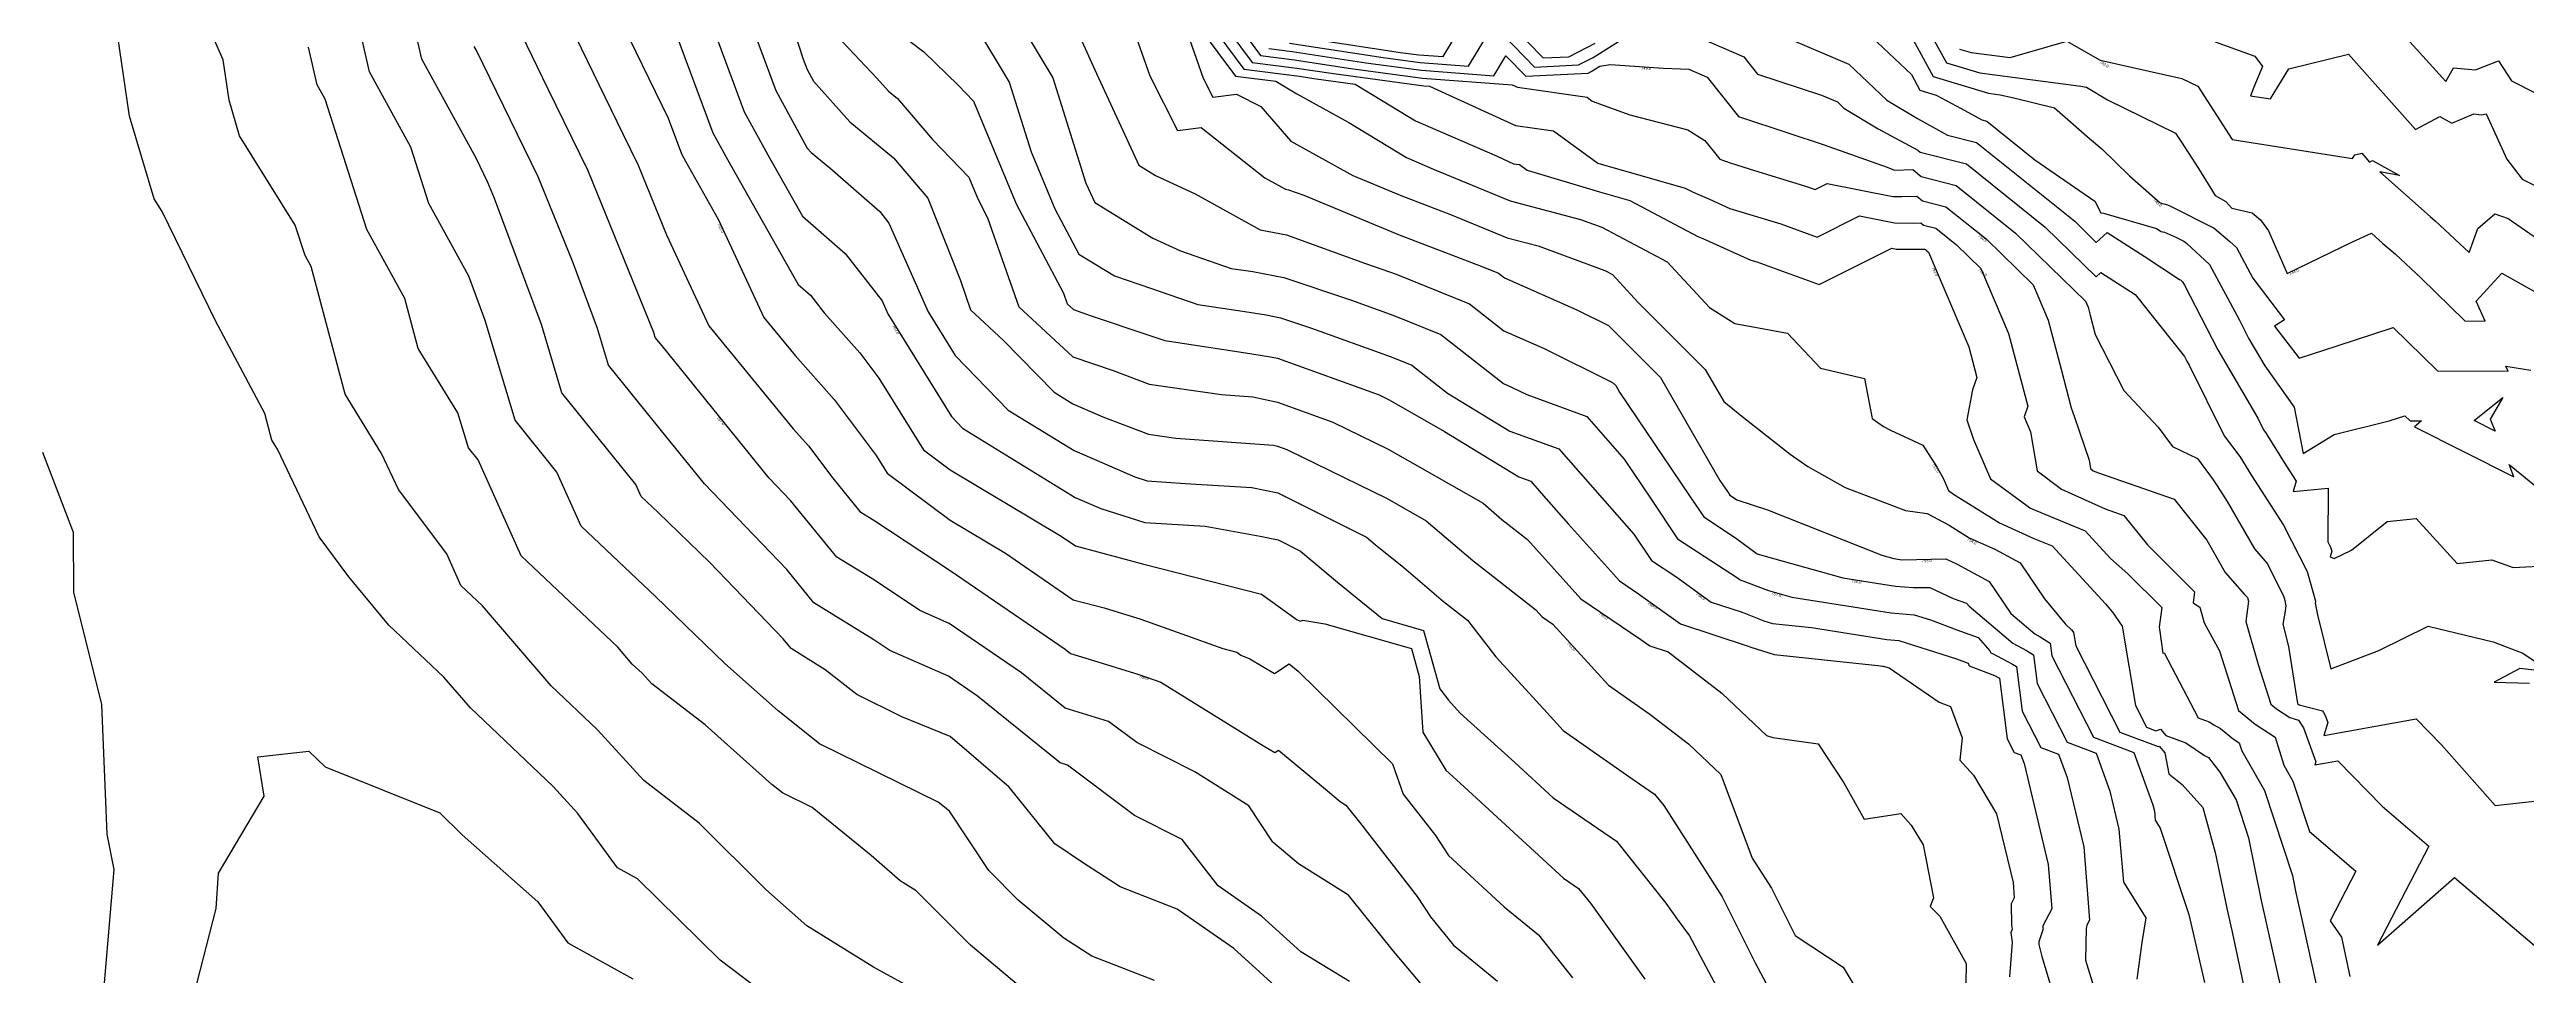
# Model space of a CAD drawing. Extents: x 1684434 to 1702565, y 997334 to 1000228.
# Drawn here: x 1699718.4 to 1700144.9, y 999653.2 to 999812.7 of the extents above; entities that cross this region are included whole.
import ezdxf

# ---------------------------------------------------------------- set-up
doc = ezdxf.new("R2010")
doc.units = 0
doc.layers.add('Default', color=7, linetype='Continuous')

msp = doc.modelspace()

# ---------------------------------------------------------------- linework, layer by layer
at = {"layer": 'Default'}
for points in [[(1699841.24, 999650.29), (1699833.88, 999655.84), (1699819.64, 999669.88), (1699816.22, 999671.78), (1699809.35, 999681.13), (1699805.13, 999685.75), (1699790.86, 999699.3), (1699786.29, 999704.62), (1699776.83, 999713.54), (1699769.96, 999721.88), (1699764.8, 999728.78), (1699757.67, 999743.87), (1699756.7, 999745.45), (1699755.48, 999750.03), (1699746.98, 999765.98), (1699737.77, 999784.81), (1699736.41, 999786.98), (1699732.19, 999801.25), (1699729.8, 999817.3), (1699728.76, 999819.66), (1699727.03, 999825.02), (1699714.14, 999837.27)], [(1699908.66, 999652.32), (1699897.9, 999656.51), (1699893.09, 999659.61), (1699885.22, 999666.18), (1699880.14, 999671.28), (1699873.35, 999681.51), (1699871.44, 999683.07), (1699850.99, 999693.14), (1699843.84, 999698.82), (1699834.69, 999706.97), (1699822.77, 999718.49), (1699809.94, 999730.61), (1699805.76, 999739.93), (1699798.56, 999748.85), (1699793.43, 999766.02), (1699790.58, 999773.71), (1699783.71, 999786.2), (1699780.6, 999795.9), (1699773.5, 999808.87), (1699767.98, 999833.09)], [(1700034.76, 999829.22), (1700045.05, 999810.45), (1700050.8, 999808.71), (1700068.21, 999806.44), (1700069.16, 999806.23), (1700072.79, 999804.07), (1700084.52, 999798.3), (1700085.51, 999796.76), (1700088.46, 999792.23), (1700091.31, 999787.57), (1700093.18, 999786.57), (1700094.21, 999785.38), (1700097.68, 999784.59), (1700099.12, 999783.36), (1700100.54, 999781.47), (1700103.75, 999774.13), (1700114.96, 999779.59), (1700118.23, 999781.07), (1700120.18, 999779.33), (1700122.38, 999777.47), (1700126.82, 999773.32), (1700134.33, 999765.96), (1700137.8, 999765.95), (1700136.26, 999769.4), (1700140.68, 999774.2), (1700153.76, 999766.87)], [(1699868.06, 999650.37), (1699860.3, 999654.63), (1699848.83, 999661.76), (1699841.72, 999668), (1699830.26, 999679.47), (1699820.74, 999686.79), (1699812.78, 999695.51), (1699804.8, 999703.08), (1699792.98, 999716.87), (1699789.24, 999720.41), (1699786.79, 999725.86), (1699778.51, 999736.94), (1699775.57, 999743.16), (1699769.29, 999753.33), (1699763.46, 999775.33), (1699762.39, 999777.27), (1699760.72, 999782.47), (1699751.13, 999797.87), (1699749.31, 999804.03), (1699748.27, 999810.96), (1699741.95, 999825.36)], [(1699842.91, 999827.38), (1699848.19, 999811.07), (1699848.86, 999809.27), (1699849.97, 999807.25), (1699856.19, 999800.27), (1699863.73, 999794.07), (1699869.63, 999787.14), (1699875.24, 999772.93), (1699877.01, 999767.88), (1699882.69, 999762.61), (1699891.38, 999753.7), (1699894.61, 999751.71), (1699899.75, 999749.47), (1699907.65, 999746.44), (1699912.34, 999745.78), (1699929.15, 999744.54), (1699929.86, 999744.38), (1699931.45, 999743.81), (1699948.77, 999735.38), (1699955.48, 999731.56), (1699963.49, 999724.7), (1699974.34, 999716.2), (1699975.41, 999715.01), (1699977.28, 999713.74), (1699986.84, 999703.25), (1699993.97, 999698.25), (1700000.63, 999693.11), (1700006.18, 999687.84), (1700011.61, 999673.39), (1700014.91, 999668.23), (1700019.01, 999660.07), (1700027.27, 999654.63), (1700031.43, 999647.76)], [(1699890.85, 999825.98), (1699898.66, 999808.61), (1699905.97, 999792.78), (1699908.83, 999791.02), (1699915.65, 999787.88), (1699926.85, 999781.67), (1699931.42, 999780.78), (1699945.03, 999775.84), (1699949.17, 999774.45), (1699950.32, 999774.04), (1699962.93, 999768.9), (1699968.83, 999764.29), (1699975.78, 999761.23), (1699987.55, 999755.39), (1699988.12, 999754.83), (1699988.76, 999753.72), (1700000.83, 999735.84), (1700003.25, 999732.2), (1700008.74, 999728.63), (1700012.48, 999725.87), (1700013.05, 999725.65), (1700027.21, 999721.71), (1700036.29, 999720.27), (1700039.36, 999720.02), (1700042.18, 999720.07), (1700046.24, 999718.18), (1700048.53, 999717.35), (1700048.99, 999716.84), (1700056.48, 999710.44), (1700058.82, 999709.2), (1700060.02, 999708.43), (1700060.66, 999703.5), (1700065.84, 999693.38), (1700070.83, 999691.49), (1700073.21, 999684.97), (1700074.77, 999678.44), (1700075.52, 999669.27), (1700079.38, 999663.13), (1700078.7, 999658.88), (1700077.82, 999652.58)], [(1699931.27, 999649.7), (1699922.31, 999657.85), (1699912.56, 999664.66), (1699902.78, 999668.47), (1699896.28, 999672.66), (1699891.51, 999675.88), (1699883.65, 999685.66), (1699873.46, 999694.37), (1699865.16, 999697.77), (1699857.39, 999701.59), (1699851.99, 999705.88), (1699846.09, 999709.53), (1699844.72, 999711.2), (1699832.08, 999724.38), (1699823.19, 999732.96), (1699820.29, 999735.71), (1699819.34, 999737.82), (1699806.6, 999753.61), (1699803.1, 999765.34), (1699795.03, 999787.05), (1699793.89, 999789.84), (1699791.85, 999794.03), (1699782.51, 999811.07), (1699779.71, 999823.39)], [(1699824.19, 999821.04), (1699832.62, 999798.39), (1699835.12, 999793.8), (1699847.3, 999772.25), (1699849.42, 999770.4), (1699851.79, 999767.36), (1699857.93, 999760.48), (1699861.2, 999756.1), (1699868.92, 999743.75), (1699873.51, 999740.32), (1699892.63, 999728.88), (1699895.08, 999727.2), (1699906.59, 999724.13), (1699927.13, 999718.89), (1699933.24, 999714.46), (1699933.79, 999714.22), (1699934.21, 999714.41), (1699937.98, 999713.79), (1699952.92, 999709.53), (1699954.23, 999704.74), (1699954.91, 999695.11), (1699958.87, 999688.58), (1699962.03, 999685.72), (1699979.11, 999669.99), (1699981.71, 999668.2), (1699983.73, 999665.66), (1699993.14, 999652.59)], [(1699884.13, 999819.56), (1699891.16, 999807.84), (1699896.87, 999789.71), (1699898.41, 999786.38), (1699908.41, 999780.23), (1699913.18, 999778.03), (1699921.86, 999775.03), (1699924.43, 999774.65), (1699925.6, 999774.46), (1699930.95, 999773.45), (1699942.44, 999769.6), (1699949.89, 999766.92), (1699957.96, 999763.63), (1699968.75, 999755.2), (1699970.17, 999754.57), (1699972.79, 999753.27), (1699983.1, 999749.53), (1699989.55, 999742.17), (1699994.2, 999735.29), (1699998.75, 999728.44), (1700009.09, 999721.72), (1700009.53, 999721.39), (1700014.4, 999719.52), (1700018.44, 999718.39), (1700035.55, 999715.68), (1700039.48, 999715.36), (1700042.33, 999714.46), (1700046.82, 999712.77), (1700050.49, 999711.44), (1700052.55, 999709.12), (1700052.69, 999708.78), (1700052.96, 999708.68), (1700056.43, 999706.85), (1700057.1, 999706.42), (1700058.1, 999698.74), (1700061.29, 999692.51), (1700064.36, 999691.35), (1700065.83, 999687.34), (1700068.69, 999675.37), (1700069.71, 999662.76), (1700069.25, 999661.89), (1700069.09, 999661.29), (1700069.01, 999655.85), (1700070.58, 999650.6)], [(1699913.67, 999820.16), (1699922.6, 999808.16), (1699929.56, 999807.27), (1699933.2, 999805.11), (1699942.12, 999800.15), (1699952.08, 999794.11), (1699956.84, 999792.03), (1699969.95, 999786.66), (1699982.05, 999783.47), (1699985.7, 999782.12), (1699996.95, 999776.15), (1700004.24, 999768.28), (1700008.59, 999765.55), (1700017.69, 999763.88), (1700023.36, 999757.86), (1700030.95, 999756.03), (1700032.27, 999749.17), (1700034.2, 999747.8), (1700035.41, 999747.13), (1700041.01, 999744.58), (1700043.43, 999740.73), (1700044.54, 999738.79), (1700045.43, 999736.74), (1700046.29, 999736.1), (1700054.21, 999731.16), (1700060.1, 999728.51), (1700063.26, 999727.21), (1700072.44, 999717.25), (1700073.6, 999715.86), (1700073.67, 999715.79), (1700075.31, 999713.36), (1700077.59, 999699.7), (1700079.49, 999695.97), (1700081.13, 999695.36), (1700081.93, 999695.62), (1700082.83, 999694.57), (1700086.28, 999693.27), (1700089.52, 999691.11), (1700090.16, 999690.76), (1700092.15, 999688.26), (1700094.92, 999683.44), (1700097.06, 999676.93), (1700099.28, 999666.11), (1700103.58, 999646.86)], [(1699916.57, 999819.39), (1699924.05, 999809.34), (1699933.62, 999808.11), (1699936.11, 999807.73), (1699943.23, 999806.78), (1699953.62, 999800.47), (1699967.68, 999794.34), (1699970.47, 999793.06), (1699971.56, 999792.9), (1699972.84, 999791.97), (1699985.3, 999788.22), (1699990.54, 999786.73), (1700002.27, 999780.51), (1700003.08, 999780.17), (1700011.39, 999776.45), (1700012.42, 999776.14), (1700023.16, 999772.23), (1700035.66, 999778.48), (1700036.37, 999778.34), (1700041.21, 999778.31), (1700041.29, 999778.31), (1700041.33, 999778.28), (1700041.46, 999778.25), (1700041.68, 999778.07), (1700041.94, 999777.82), (1700048.89, 999761.53), (1700050.29, 999756.23), (1700049.57, 999754.1), (1700048.54, 999748.94), (1700049.73, 999745.56), (1700052.67, 999738.78), (1700058.87, 999734.18), (1700059.44, 999733.75), (1700060.32, 999733.35), (1700068.95, 999729.8), (1700073.33, 999725.06), (1700076.3, 999722.42), (1700082.14, 999716.58), (1700081.71, 999713.19), (1700081.73, 999712.85), (1700082.29, 999708.73), (1700082.52, 999708.8), (1700088.41, 999697.62), (1700090.28, 999696.92), (1700091.09, 999696.38), (1700092.25, 999695.74), (1700094.49, 999693.91), (1700095.48, 999693.26), (1700095.9, 999691.88), (1700099.8, 999685.07), (1700104.63, 999670.43), (1700105.18, 999667.72), (1700106.5, 999661.82), (1700109.33, 999648.76)], [(1699931.52, 999815.22), (1699951.02, 999812.24), (1699954.21, 999811.81), (1699958.37, 999811.5), (1699964.9, 999822.33), (1699975.62, 999811.28), (1699980.05, 999811.49), (1699984.56, 999813.82)], [(1700119.22, 999820.24), (1700131.07, 999807.22), (1700132.37, 999809.6), (1700136.19, 999809.25), (1700140.1, 999810.78), (1700142.37, 999807.35), (1700146.56, 999805.18)], [(1699960.03, 999645.3), (1699949.84, 999657.39), (1699945.34, 999662.94), (1699942.09, 999667.04), (1699933.5, 999672.43), (1699929.06, 999676.16), (1699924.93, 999682.43), (1699915.62, 999688.28), (1699905.65, 999693.32), (1699900.74, 999696.99), (1699893.32, 999699.25), (1699885.75, 999705.37), (1699873.33, 999713.87), (1699868.29, 999716.1), (1699860.45, 999721.29), (1699853.98, 999725.28), (1699846.02, 999735.05), (1699842.31, 999738.91), (1699823.87, 999761.66), (1699822.68, 999763.14), (1699822.43, 999763.97), (1699821.85, 999765.53), (1699811.15, 999791.8), (1699804.26, 999805.92), (1699799.71, 999815.24)], [(1699807.85, 999817.2), (1699817.12, 999798.23), (1699819.78, 999792.79), (1699824.65, 999780.83), (1699831.92, 999765.12), (1699846.47, 999747.4), (1699849.1, 999744.45), (1699853.27, 999738.88), (1699857.93, 999733.16), (1699860.53, 999731.55), (1699873.46, 999723), (1699893.32, 999709.4), (1699894.21, 999708.68), (1699898.18, 999707.47), (1699906, 999705.07), (1699909.77, 999703.72), (1699927.42, 999692.76), (1699929.38, 999691.6), (1699930.02, 999692.01), (1699938.13, 999685.3), (1699940.65, 999683.18), (1699941.65, 999682.55), (1699943.99, 999679.6), (1699953.92, 999666.83), (1699956.23, 999663.33), (1699960.16, 999658.44), (1699967.73, 999652.22)], [(1699816, 999819.17), (1699824.92, 999800.91), (1699827.21, 999794.76), (1699827.89, 999793.51), (1699833.6, 999783.39), (1699841.38, 999766.59), (1699846.79, 999760), (1699853.52, 999752.46), (1699860.74, 999742.8), (1699862.64, 999739.77), (1699873.48, 999731.66), (1699883.04, 999725.94), (1699894.68, 999717.95), (1699900.02, 999716.53), (1699906.3, 999714.6), (1699920.42, 999709.54), (1699922.83, 999708.92), (1699923.55, 999708.4), (1699925.08, 999707.73), (1699929.34, 999705.21), (1699931.88, 999706.89), (1699933.39, 999705.64), (1699949.65, 999689.69), (1699951.51, 999684.44), (1699957.05, 999677.33), (1699959.31, 999673.9), (1699968.88, 999665.06), (1699974.81, 999660.19), (1699980.64, 999652.81)], [(1699832.16, 999817.8), (1699838.03, 999802.02), (1699842.36, 999794.09), (1699848.05, 999784.01), (1699855.4, 999777.6), (1699861.78, 999769.42), (1699862.77, 999767.19), (1699873.69, 999749.48), (1699875.63, 999747.5), (1699895.04, 999735.58), (1699899.45, 999733.65), (1699907.01, 999731.27), (1699917.41, 999730.59), (1699926.86, 999728.89), (1699929.98, 999728.24), (1699933.8, 999726.33), (1699940.18, 999720.94), (1699947.91, 999714.69), (1699955.01, 999712.66), (1699957.79, 999702.59), (1699959.28, 999700.66), (1699961.33, 999698.42), (1699970.72, 999689.9), (1699977.33, 999683.81), (1699988.26, 999676.33), (1699996.73, 999665.66), (1699998.71, 999662.91), (1700000.83, 999660.03), (1700010.15, 999642.48)], [(1699854.03, 999815.01), (1699860.88, 999807.78), (1699862.86, 999805.57), (1699864.41, 999804.29), (1699870.43, 999797.22), (1699876.68, 999790.71), (1699878.23, 999786.98), (1699879.94, 999783.73), (1699885.31, 999768.41), (1699894.59, 999759.81), (1699901.55, 999757.44), (1699907.74, 999755.07), (1699920.24, 999753.29), (1699925.59, 999752.9), (1699929.86, 999751.96), (1699939.4, 999748.51), (1699948.93, 999743.87), (1699965.26, 999734.55), (1699968.51, 999731.77), (1699972.91, 999728.32), (1699982.08, 999718.11), (1699992.43, 999711.1), (1699993.95, 999710), (1699997.14, 999708.96), (1700006.36, 999701.86), (1700014.04, 999694.57), (1700015.17, 999694.22), (1700022.98, 999693.12), (1700027.39, 999686.42), (1700030.87, 999680.12), (1700037.2, 999681.11), (1700038.97, 999679.13), (1700041.03, 999675.69), (1700042.82, 999666.57), (1700042.27, 999665.11), (1700043.94, 999663.42), (1700048.44, 999655.28), (1700048.36, 999648.53)], [(1699864.72, 999815.56), (1699868.94, 999812.32), (1699874.88, 999806.57), (1699877.49, 999803.85), (1699884.88, 999786.13), (1699892.99, 999770.73), (1699893.62, 999768.93), (1699894.71, 999767.92), (1699897.62, 999766.93), (1699907.9, 999763.46), (1699910.46, 999762.58), (1699924.03, 999760.56), (1699928.68, 999759.79), (1699929.86, 999759.53), (1699947.34, 999753.21), (1699949.09, 999752.36), (1699958.6, 999746.93), (1699971.44, 999739.1), (1699973.46, 999738.37), (1699975.26, 999736.32), (1699979.99, 999730.97), (1699988.75, 999721.22), (1699992.05, 999718.98), (1699999.25, 999713.77), (1700010.76, 999710.02), (1700011.38, 999709.78), (1700015.41, 999708.53), (1700033.24, 999706.63), (1700034.05, 999706.5), (1700034.18, 999706.49), (1700035.18, 999706.18), (1700043.82, 999700.3), (1700045.73, 999699.55), (1700047.77, 999694.16), (1700047.38, 999690.3), (1700049.71, 999687.7), (1700053.69, 999681.04), (1700056.52, 999669.23), (1700056.73, 999666.58), (1700056.2, 999665.57), (1700056.25, 999661.85), (1700056.35, 999661.16), (1700056.13, 999660.53), (1700056.35, 999658.93), (1700055.9, 999652.96)], [(1699878.04, 999816.46), (1699883.66, 999807.08), (1699887.43, 999795.1), (1699891.52, 999785.29), (1699895.63, 999777.49), (1699901.8, 999773.72), (1699908.14, 999771.58), (1699916.16, 999768.8), (1699924.23, 999767.6), (1699927.88, 999767), (1699930.37, 999766.53), (1699935.7, 999764.74), (1699949.46, 999759.79), (1699952.98, 999758.36), (1699959.13, 999753.55), (1699969.89, 999747), (1699978.28, 999743.95), (1699985.76, 999735.42), (1699991.23, 999729.24), (1699994.26, 999724.67), (1699998.44, 999721.95), (1700004.54, 999717.53), (1700009.89, 999715.79), (1700013.6, 999714.33), (1700015.11, 999713.86), (1700021.8, 999713.15), (1700034.8, 999711.09), (1700036.83, 999710.93), (1700046.81, 999707.78), (1700048.81, 999707.03), (1700048.99, 999706.58), (1700053.31, 999704.88), (1700054.05, 999704.49), (1700054.19, 999704.4), (1700055.54, 999693.98), (1700056.74, 999691.65), (1700057.89, 999691.21), (1700058.44, 999689.71), (1700062.6, 999672.3), (1700063.22, 999664.67), (1700061.68, 999661.77), (1700061.68, 999661.33), (1700061.7, 999661.25), (1700060.95, 999659.03), (1700060.96, 999658.93), (1700060.94, 999658.55), (1700061.51, 999656.48), (1700064.18, 999647.54)], [(1699905.2, 999815.84), (1699907.85, 999808.21), (1699912.63, 999798.79), (1699916.69, 999799.29), (1699927.66, 999790.65), (1699931.22, 999788.67), (1699931.75, 999788.57), (1699934.4, 999787.61), (1699950.79, 999780.81), (1699965.19, 999775.28), (1699967.9, 999774.18), (1699968.92, 999773.39), (1699981.4, 999767.89), (1699986.87, 999765.18), (1699995.81, 999756.22), (1700006.04, 999738.49), (1700007.45, 999736.39), (1700007.74, 999735.97), (1700008.38, 999735.55), (1700008.94, 999735.14), (1700014.23, 999733.4), (1700033.91, 999725.6), (1700035.97, 999725.02), (1700037.04, 999724.86), (1700037.4, 999724.83), (1700044.93, 999724.98), (1700046.92, 999724.05), (1700052.42, 999721.09), (1700056.14, 999715.59), (1700060.28, 999712.05), (1700061.21, 999711.56), (1700062.94, 999710.45), (1700063.23, 999708.26), (1700070.39, 999694.24), (1700077.3, 999691.64), (1700080.6, 999682.6), (1700080.86, 999681.51), (1700080.98, 999679.99), (1700081.85, 999678.6), (1700086.8, 999663.72), (1700089.49, 999652.01)], [(1699913.98, 999816.62), (1699917.03, 999807.82), (1699918.7, 999804.54), (1699922.78, 999805.05), (1699927, 999802.94), (1699932.16, 999796.94), (1699942.82, 999791.02), (1699951.27, 999787.51), (1699959.67, 999784.28), (1699969.38, 999780.31), (1699974.73, 999778.9), (1699986.2, 999774.66), (1699987.52, 999773.96), (1699991.92, 999769.22), (1700003.51, 999757.61), (1700006.7, 999752.07), (1700009.82, 999749.58), (1700018.15, 999743.03), (1700021.16, 999740.89), (1700027.64, 999737.27), (1700038.01, 999733.31), (1700041.75, 999732.79), (1700045.55, 999730.77), (1700048.99, 999728.62), (1700053.41, 999726.63), (1700057.76, 999724.29), (1700061.96, 999718.08), (1700065.5, 999713.81), (1700066.67, 999712.68), (1700066.95, 999712.28), (1700067.33, 999710), (1700074.94, 999695.11), (1700081.49, 999692.64), (1700081.69, 999692.7), (1700082.66, 999691.56), (1700083.38, 999687.94), (1700085.64, 999686.1), (1700089.22, 999682.13), (1700091.35, 999674.39), (1700093.39, 999664.49), (1700094.29, 999660.44), (1700097.12, 999647.16)], [(1699919.47, 999818.61), (1699925.49, 999810.52), (1699933.2, 999809.54), (1699939.09, 999808.63), (1699955.05, 999806.5), (1699956.02, 999806.42), (1699970.82, 999799.65), (1699977.36, 999798.7), (1699985, 999793.14), (1700000.07, 999788.86), (1700001.44, 999788.13), (1700004.27, 999786.92), (1700007.78, 999785.35), (1700016.52, 999782.7), (1700022.79, 999780.42), (1700030.08, 999784.06), (1700036.11, 999782.86), (1700039.3, 999782.84), (1700040.62, 999782.89), (1700041.12, 999782.47), (1700043.21, 999781.94), (1700046.77, 999779.08), (1700050.96, 999775), (1700055.74, 999763.81), (1700059.06, 999751.26), (1700058.44, 999749.44), (1700059.54, 999746.85), (1700060.68, 999740.16), (1700064.89, 999736.96), (1700072.36, 999733.59), (1700075.62, 999732.46), (1700079.66, 999727.38), (1700087.75, 999719.29), (1700087.52, 999717.43), (1700088.7, 999716.65), (1700089.46, 999713.97), (1700092.06, 999709.11), (1700095.33, 999698.86), (1700098.2, 999696.52), (1700101.66, 999694.26), (1700103.13, 999689.43), (1700104.69, 999686.7), (1700107.55, 999678.03), (1700115.53, 999671.15), (1700111.12, 999662.62), (1700113.06, 999659.8), (1700114.53, 999653.02)], [(1699922.37, 999817.84), (1699926.94, 999811.7), (1699932.78, 999810.96), (1699942.08, 999809.54), (1699954.84, 999807.82), (1699970.25, 999806.66), (1699971.18, 999806.23), (1699983.16, 999804.5), (1699984.06, 999803.85), (1699990.56, 999801.49), (1700000.51, 999798.9), (1700003.44, 999797.06), (1700006.01, 999793.83), (1700007.82, 999793.23), (1700011.99, 999791.87), (1700020.63, 999789.25), (1700022.42, 999788.6), (1700024.5, 999789.64), (1700035.85, 999787.38), (1700037.39, 999787.38), (1700039.95, 999787.46), (1700040.92, 999786.66), (1700044.97, 999785.63), (1700051.87, 999780.09), (1700059.98, 999772.18), (1700062.59, 999766.08), (1700064.81, 999757.68), (1700066.53, 999750.99), (1700067.11, 999749.37), (1700069.61, 999741.98), (1700069.85, 999740.55), (1700070.35, 999740.17), (1700071.23, 999739.78), (1700084.27, 999735.25), (1700089.87, 999728.2), (1700093.08, 999722.64), (1700096.4, 999718.86), (1700096.88, 999718.34), (1700097.06, 999717.71), (1700096.63, 999714.19), (1700098.73, 999706.78), (1700100.91, 999699.95), (1700101.9, 999699.14), (1700104.21, 999697.63), (1700105.7, 999697.17), (1700106.44, 999696.05), (1700106.54, 999695.87), (1700108.64, 999690.04), (1700108.48, 999689.48), (1700112.44, 999690.2), (1700120.11, 999682.36), (1700128.1, 999675.48), (1700119.29, 999658.44), (1700132.55, 999670.08), (1700149.75, 999655.46)], [(1699931.94, 999813.8), (1699948.04, 999811.34), (1699954.42, 999810.48), (1699962.75, 999809.85), (1699967.05, 999816.99), (1699974.11, 999809.71), (1699981.7, 999810.07), (1699984.22, 999811.37), (1699989.67, 999814.8)], [(1700001.13, 999815.38), (1700010.19, 999811.45), (1700012.53, 999808.51), (1700023.54, 999804.85), (1700026.28, 999803.69), (1700027.4, 999802.63), (1700033.3, 999799.05), (1700040.11, 999795.37), (1700040.51, 999795.03), (1700048.48, 999793.02), (1700062.05, 999782.12), (1700070.83, 999773.56), (1700071.67, 999774.32), (1700077.55, 999770.53), (1700086.03, 999759.85), (1700086.43, 999759.06), (1700086.87, 999758.33), (1700092.9, 999746.2), (1700095.55, 999742.6), (1700097.58, 999739.33), (1700103.08, 999730.8), (1700107.15, 999722.81), (1700108.59, 999717.67), (1700108.61, 999717.59), (1700108.56, 999717.37), (1700108.93, 999715.35), (1700111.23, 999706.03), (1700119.51, 999709.17), (1700128, 999713.38), (1700139.2, 999710.7), (1700144.33, 999708.74), (1700146.79, 999707.09)], [(1700016.39, 999815.26), (1700028.26, 999810.2), (1700034.8, 999804.01), (1700040.07, 999800.82), (1700045.22, 999797.98), (1700050.23, 999796.71), (1700067.14, 999783.13), (1700070.86, 999779.51), (1700072.74, 999781.21), (1700079.11, 999777.1), (1700085.2, 999773.09), (1700085.37, 999773.06), (1700085.72, 999772.73), (1700086.04, 999772.13), (1700091.79, 999760.98), (1700098.65, 999749.22), (1700099.66, 999747.2), (1700100.1, 999746.6), (1700103.51, 999741.11), (1700105.26, 999738.39), (1700104.77, 999736.56), (1700110.78, 999737.15), (1700110.73, 999727.92), (1700111.21, 999726.98), (1700111.4, 999726.3), (1700111.14, 999725.35), (1700111.85, 999725.05), (1700114.8, 999726.49), (1700120.95, 999731.43), (1700125.97, 999731.95), (1700132.99, 999724.16), (1700138.98, 999724.83), (1700142.63, 999723.51), (1700147.04, 999723.7)], [(1700030.24, 999816.71), (1700039.03, 999808.41), (1700040.5, 999805.73), (1700043.27, 999804.88), (1700047.61, 999802.57), (1700051.15, 999800.61), (1700051.99, 999800.4), (1700060.28, 999793.74), (1700070.62, 999786.59), (1700071.63, 999784.58), (1700072.11, 999784.53), (1700081.21, 999781.92), (1700082.02, 999781.38), (1700082.58, 999781.27), (1700084.65, 999780.36), (1700085.93, 999779.72), (1700086.38, 999779.34), (1700090.37, 999775.68), (1700095.5, 999766.09), (1700097.14, 999762.9), (1700099.86, 999758.25), (1700104.94, 999751.13), (1700106.5, 999743.14), (1700111.81, 999746.4), (1700121.3, 999748.75), (1700124.01, 999749.62), (1700124.91, 999748.75), (1700126.88, 999748.74), (1700125.65, 999747.74), (1700142.78, 999739.14), (1700141.95, 999741.23), (1700148.82, 999735.6)], [(1700036.89, 999818.81), (1700042.77, 999808.09), (1700052.28, 999805.21), (1700054.32, 999804.94), (1700056.68, 999804.42), (1700063.67, 999802.7), (1700069.69, 999797.42), (1700071.8, 999795.59), (1700076.58, 999790.97), (1700081.84, 999786.33), (1700083.15, 999785.96), (1700083.5, 999785.81), (1700091.18, 999781.97), (1700093.88, 999779.67), (1700095.02, 999778.63), (1700097.84, 999773.35), (1700103.28, 999766.14), (1700101.56, 999765.06), (1700105.79, 999759.56), (1700112.35, 999761.7), (1700122.01, 999764.81), (1700129.62, 999757.35), (1700141.76, 999757.33), (1700141.37, 999758.19), (1700145.71, 999757.5)], [(1699887.06, 999650.01), (1699876.98, 999658.42), (1699867.66, 999667.79), (1699864.86, 999669.53), (1699859.91, 999673.86), (1699849.73, 999682.17), (1699844.6, 999684.69), (1699842.8, 999686.12), (1699831.3, 999696.36), (1699822.09, 999703.44), (1699820.42, 999705.27), (1699818.74, 999706.86), (1699816.26, 999709.76), (1699799.59, 999725.51), (1699792.18, 999742.04), (1699790.52, 999744.09), (1699788.71, 999750.16), (1699781.88, 999761.2), (1699779.6, 999769.81), (1699773.05, 999781.74), (1699765.85, 999804.16), (1699764.48, 999806.67), (1699763, 999813.16)], [(1699942.24, 999652.19), (1699933.88, 999657.27), (1699927.12, 999663.41), (1699919.63, 999668.64), (1699913.43, 999676.63), (1699905.26, 999680.76), (1699893.67, 999689.44), (1699892.44, 999689.82), (1699878.17, 999701.35), (1699873.21, 999704.75), (1699863.12, 999709.2), (1699860.37, 999711.03), (1699850.03, 999717.4), (1699845.37, 999723.12), (1699831.19, 999737.91), (1699823.55, 999747.33), (1699814.64, 999758.37), (1699812.76, 999764.66), (1699808.44, 999776.29), (1699802.52, 999790.82), (1699791.85, 999812.69), (1699791.53, 999813.26)], [(1699840.18, 999814.43), (1699843.45, 999805.65), (1699848.86, 999795.73), (1699849.53, 999794.98), (1699852.75, 999792.32), (1699861.37, 999784.8), (1699862.9, 999782.84), (1699869.71, 999767.51), (1699874.33, 999760.02), (1699883.5, 999750.6), (1699894.82, 999743.64), (1699905.27, 999739.09), (1699907.43, 999738.41), (1699913.97, 999737.98), (1699925.42, 999737.3), (1699929.91, 999736.37), (1699945.21, 999728.74), (1699946.69, 999727.48), (1699951.6, 999723.51), (1699958.47, 999717.63), (1699962.57, 999714.43), (1699967.45, 999708.12), (1699975.7, 999699.11), (1699979.07, 999695.42), (1699990.51, 999687.38), (1699994.8, 999684.45), (1699996.36, 999682.48), (1700006.42, 999666.75), (1700012.13, 999655.39), (1700017.1, 999646.03)], [(1699928.38, 999812.89), (1699932.36, 999812.38), (1699945.06, 999810.44), (1699954.63, 999809.15), (1699967.12, 999808.21), (1699969.2, 999811.65), (1699972.61, 999808.14), (1699983.36, 999808.65), (1699983.89, 999808.93), (1699985.37, 999809.86), (1699987.12, 999810.13), (1699996.31, 999809.53), (1700000.7, 999809.35), (1700003.85, 999807.99), (1700009.27, 999801.17), (1700017.89, 999798.31), (1700023.82, 999796.38), (1700034.85, 999792.44), (1700036.09, 999791.93), (1700039.28, 999792.04), (1700040.72, 999790.85), (1700046.72, 999789.33), (1700056.96, 999781.11), (1700069, 999769.37), (1700069.44, 999768.35), (1700069.81, 999766.95), (1700070.67, 999763.61), (1700075.59, 999753.96), (1700081.54, 999747.65), (1700083.97, 999744.32), (1700088.28, 999742.29), (1700091, 999738.6), (1700091.65, 999737.56), (1700093.4, 999734.84), (1700098.08, 999726.72), (1700100.36, 999724.12), (1700102.41, 999719.96), (1700103.09, 999718.63), (1700103.33, 999717.78), (1700103.48, 999716.9), (1700103.34, 999715.62), (1700102.97, 999713.74), (1700103.97, 999709.87), (1700105.51, 999700.06), (1700105.79, 999699.86), (1700109.83, 999698.79), (1700110, 999698.53), (1700110.28, 999698.02), (1700110.72, 999696.79), (1700110.07, 999694.54), (1700125.94, 999697.41), (1700130.33, 999692.93), (1700139.55, 999682.51), (1700149.42, 999683.59)], [(1700047.33, 999812.81), (1700049.33, 999812.21), (1700056.03, 999811.33), (1700065.77, 999814.16), (1700071.51, 999810.91), (1700085.61, 999807.75), (1700088.37, 999806.39), (1700094.28, 999797.21), (1700115, 999793.97), (1700115.37, 999794.57), (1700116.57, 999794.87), (1700117.93, 999793.35), (1700118.42, 999793.61), (1700123.08, 999791.05), (1700119.69, 999791.68), (1700128.36, 999783.97), (1700129.24, 999783.23), (1700135.08, 999777.77), (1700136.56, 999781.92), (1700139.48, 999784.41), (1700141.78, 999783.61), (1700151.64, 999776.76)], [(1700091.34, 999814.05), (1700098.14, 999811.56), (1700099.48, 999809.81), (1700097.98, 999806.27), (1700097.39, 999804.76), (1700100.84, 999804.22), (1700104.04, 999809.39), (1700114.27, 999811.92), (1700125.83, 999798.96), (1700130.04, 999801.17), (1700132.09, 999800.04), (1700135.86, 999801.64), (1700137.17, 999801.49), (1700138.02, 999801.67), (1700141.53, 999793.81), (1700144.17, 999790.37), (1700147.32, 999788.84)], [(1700139.54, 999746.98), (1700135.93, 999748.79), (1700140.89, 999752.8), (1700138.71, 999749.07), (1700139.54, 999746.98)], [(1699717.17, 999743.38), (1699722.47, 999729.56), (1699722.53, 999719.25), (1699727.35, 999699.88), (1699728.26, 999677.54), (1699729.47, 999671.49), (1699727.53, 999648.58), (1699727.92, 999646.19), (1699725.46, 999618.63), (1699725.33, 999617.17), (1699725, 999615.47), (1699720.79, 999587.82), (1699720.16, 999584.05), (1699715.49, 999561.76)], [(1700148.31, 999705.55), (1700143.81, 999706.1), (1700139.36, 999703.73), (1700145.44, 999703.59)], [(1699754.26, 999690.89), (1699763.03, 999691.83), (1699765.86, 999689.16), (1699785.61, 999681.24), (1699789.45, 999677.45), (1699802.49, 999665.92), (1699807.67, 999658.86), (1699818.85, 999652.64)], [(1699742.15, 999645.49), (1699747.11, 999664.72), (1699747.5, 999670.86), (1699755.34, 999684.12), (1699754.26, 999690.89)]]:
    msp.add_lwpolyline(points, dxfattribs=at)

# ---------------------------------------------------------------- texts
for s, rotation, p in [(' 743.0', 330.489, (1700071.18, 999810.52)), (' 749.0', 356.25, (1699992.28, 999809.29)), (' 745.0', 318.5427, (1700080.47, 999786.86)), (' 765.0', 294.8389, (1699833.31, 999782.83)), (' 750.0', 321.23, (1700050.34, 999780.68)), (' 752.0', 293.113, (1700042.45, 999775.36)), (' 751.0', 315.7401, (1700050.35, 999774.9)), (' 744.0', 25.9418, (1700104.06, 999773.73)), (' 763.0', 301.6686, (1699863.39, 999765.23)), (' 767.0', 309.0344, (1699833.15, 999749.42)), (' 753.0', 302.1916, (1700042.43, 999741.38)), (' 754.0', 328.0245, (1700048.42, 999728.39)), (' 756.0', 350.9919, (1700028.46, 999721)), (' 755.0', 1.1419, (1700040.62, 999724.39)), (' 759.0', 324.0751, (1699993.43, 999717.36)), (' 758.0', 324.0751, (1700001.74, 999718.95)), (' 757.0', 344.4426, (1700014.69, 999718.92)), (' 760.0', 325.8864, (1699984.99, 999715.54)), (' 761.0', 312.3425, (1699979.58, 999710.48)), (' 766.0', 342.9701, (1699905.79, 999704.62))]:
    msp.add_text(s, height=0.5, rotation=rotation, dxfattribs=at).set_placement(p)

doc.saveas('drawing.dxf')
